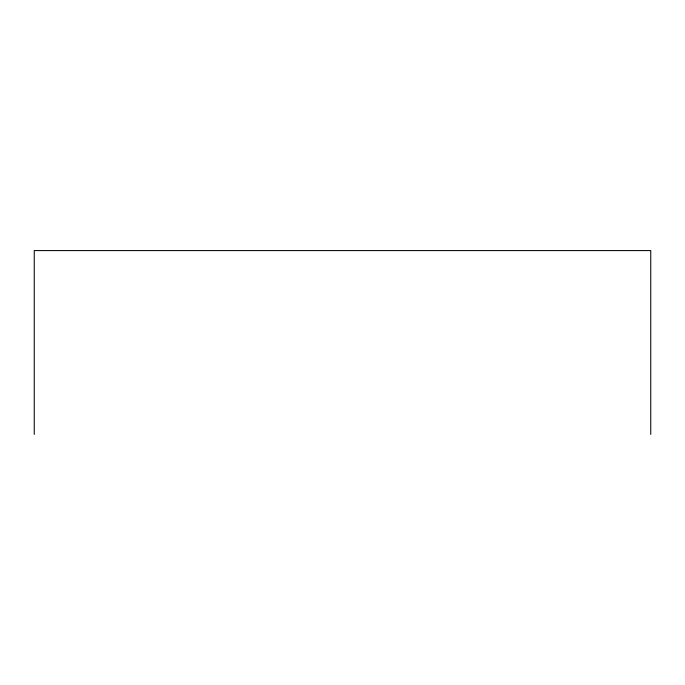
<?xml version="1.0" encoding="UTF-8"?>
<svg xmlns="http://www.w3.org/2000/svg" width="685" height="685" viewBox="0 0 685 685"><rect width="100%" height="100%" fill="white"/><g stroke="black" fill="none" stroke-linecap="round" stroke-linejoin="round"><path stroke-width="1.03" d="M650.75 434.418L650.75 250.582L34.25 250.582L34.25 434.418"/></g></svg>
